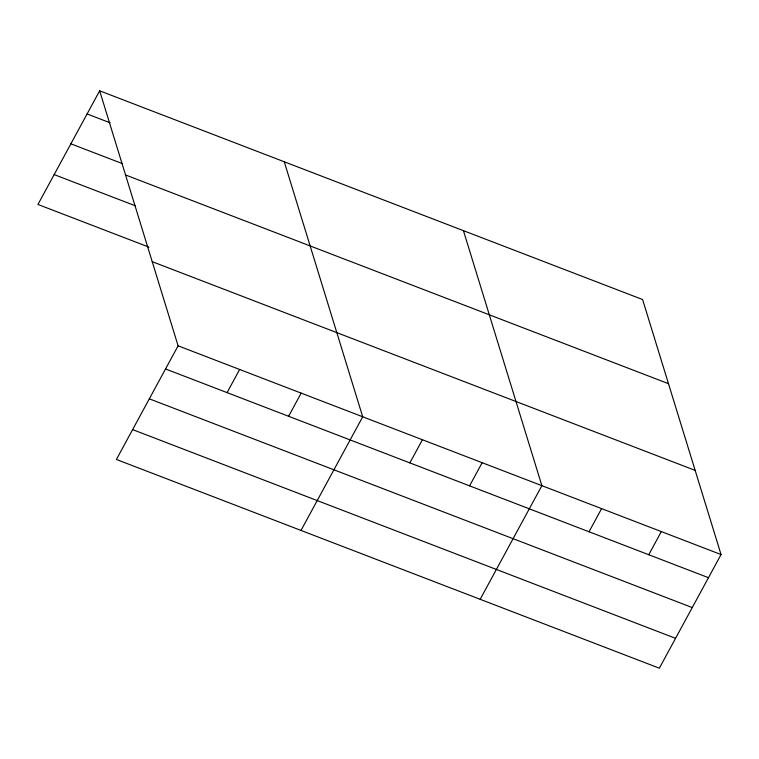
<?xml version="1.0" encoding="UTF-8"?>
<svg xmlns="http://www.w3.org/2000/svg" width="759" height="759" viewBox="0 0 759 759"><rect width="100%" height="100%" fill="white"/><g stroke="black" fill="none" stroke-linecap="round" stroke-linejoin="round"><path stroke-width="1.14" d="M99.657 90.805L178.109 345.819L116.402 459.461L659.343 668.195L721.05 554.544L642.598 299.539L99.657 90.805L37.95 204.456L148.935 247.121M227.074 392.621L239.635 369.472M288.61 416.274L301.171 393.134M301 530.437L362.707 416.786L284.255 161.771M409.86 462.886L422.431 439.746M469.584 485.855L482.155 462.705M480.172 599.316L541.879 485.665L463.426 230.651M589.031 531.774L601.602 508.625M648.755 554.734L661.326 531.585M87.086 113.954L110.169 122.825M70.872 143.821L122.522 163.669M125.548 174.959L668.489 383.684M54.164 174.589L135.482 205.85M152.217 261.665L695.159 470.39M178.109 345.819L721.05 554.544M165.538 368.959L708.479 577.694M149.324 398.826L692.265 607.561M132.616 429.603L675.557 638.328"/></g></svg>
